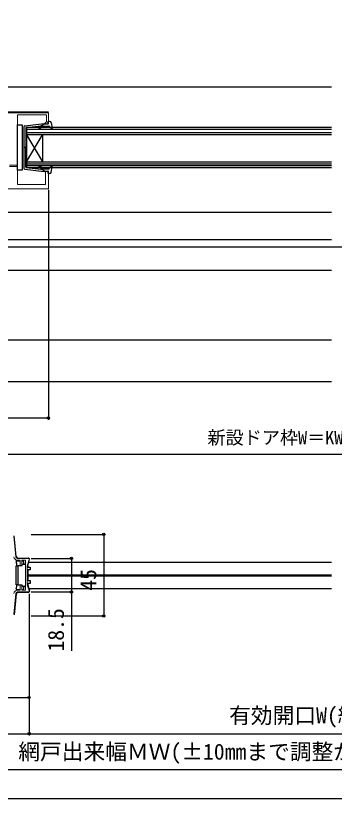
# Model space of a CAD drawing. Units: millimetres, scale not verified. Extents: x -525 to 525, y -803 to 799.
# Drawn here: x -187.3 to -11.5, y -802.8 to -370.8 of the extents above; entities that cross this region are included whole.
import ezdxf
from ezdxf.enums import TextEntityAlignment as Align

# ---------------------------------------------------------------- set-up
doc = ezdxf.new("R2010")
doc.units = ezdxf.units.MM
doc.header["$LTSCALE"] = 4
doc.layers.add('0-2_YKK_11', color=7, linetype='Continuous', lineweight=18)
for name, color, linetype in [('0-4_YKK_12', 2, 'Continuous'), ('0-5_YKK_13', 4, 'Continuous'), ('0-6_YKK_D', 6, 'Continuous'), ('0-7_YKK_ZWAK', 7, 'Continuous')]:
    doc.layers.add(name, color=color, linetype=linetype)
doc.styles.add('ＭＳ ゴシック', font='')
doc.styles.get('ＭＳ ゴシック').set_extended_font_data('MS Gothic')

msp = doc.modelspace()

# ---------------------------------------------------------------- linework, layer by layer
at = {"layer": '0-2_YKK_11'}
for p, q in [((-188.269, -658.055), (-187.27, -669.479)), ((-187.27, -689.805), (-188.269, -701.229))]:
    msp.add_line(p, q, dxfattribs=at)
for points in [[(-241.894, -424.344), (-169.294, -424.344), (-169.294, -430.544), (-170.794, -430.544), (-170.794, -429.844), (-170.494, -429.544), (-170.294, -429.344), (-170.294, -425.544), (-186.294, -425.544), (-186.294, -453.344), (-190.694, -453.344)], [(-241.094, -466.344), (-169.294, -466.344), (-169.294, -456.544), (-170.794, -456.544), (-170.794, -464.044), (-186.294, -464.044), (-186.294, -454.144), (-190.694, -454.144)], [(-186.274, -670.392), (-179.724, -670.392), (-180.89, -674.392), (-180.89, -684.892), (-179.724, -688.892), (-186.274, -688.892)], [(-186.274, -671.392), (-184.89, -671.392), (-184.89, -674.192), (-183.89, -674.192), (-183.89, -671.392), (-181.89, -671.392), (-181.89, -687.892), (-183.89, -687.892), (-183.89, -685.092), (-184.89, -685.092), (-184.89, -687.892), (-186.274, -687.892)]]:
    msp.add_lwpolyline(points, dxfattribs=at)
for centre, radius, start, end in [((-186.274, -669.392), 2, 185, 270.00001), ((-186.274, -669.392), 1, 185.00001, 270.00002), ((-186.274, -689.892), 2, 89.99998, 174.99999), ((-186.274, -689.892), 1, 90.00001, 175.00002)]:
    msp.add_arc(centre, radius, start, end, dxfattribs=at)
at = {"layer": '0-4_YKK_12'}
for p, q in [((-12.96, -410.344), (-245.21, -410.344)), ((-255.894, -423.844), (-169.293, -423.844)), ((-181.294, -432.544), (-181.294, -436.544)), ((-12.96, -432.544), (-181.294, -432.544)), ((-12.96, -433.544), (-181.294, -433.544)), ((-12.96, -435.544), (-181.294, -435.544)), ((-181.294, -436.544), (-181.294, -451.544)), ((-181.294, -436.544), (-172.494, -451.544)), ((-181.294, -451.544), (-172.494, -436.544)), ((-12.96, -436.544), (-181.294, -436.544)), ((-172.494, -436.544), (-172.494, -451.544)), ((-181.294, -451.544), (-181.294, -454.544)), ((-181.294, -451.544), (-12.96, -451.544)), ((-181.294, -452.544), (-12.96, -452.544)), ((-181.294, -453.544), (-12.96, -453.544)), ((-181.294, -454.544), (-12.96, -454.544)), ((-240.395, -479.344), (-12.96, -479.344)), ((-260.894, -494.344), (-12.96, -494.344)), ((428.843, -498.644), (-395.991, -498.644)), ((-261.594, -511.344), (-12.96, -511.344)), ((-12.96, -549.844), (-276.094, -549.844)), ((-12.96, -572.844), (-285.894, -572.844)), ((-180.139, -672.392), (-12.96, -672.392)), ((-180.69, -679.342), (-12.96, -679.342)), ((-180.69, -679.642), (-12.96, -679.642)), ((-180.69, -679.942), (-12.96, -679.942)), ((-179.884, -686.892), (-12.96, -686.892))]:
    msp.add_line(p, q, dxfattribs=at)
at = {"layer": '0-5_YKK_13'}
for p, q in [((-182.351, -431.593), (-171.611, -430.346)), ((-181.528, -432.513), (-173.294, -431.557)), ((-173.28, -431.903), (-173.602, -432.287)), ((-171.294, -430.544), (-173.294, -431.557)), ((-172.027, -431.744), (-169.026, -431.744)), ((-171.294, -430.544), (-169.594, -430.544)), ((-169.305, -430.163), (-169.483, -429.524)), ((-168.625, -429.144), (-169.194, -429.144)), ((-168.804, -431.842), (-167.615, -433.146)), ((-167.642, -429.961), (-167.099, -432.889)), ((-182.794, -432.089), (-182.794, -454.999)), ((-181.794, -432.811), (-181.794, -443.544)), ((-173.219, -432.608), (-172.793, -432.101)), ((-181.214, -443.544), (-182.845, -443.544)), ((-181.794, -454.277), (-181.794, -443.544)), ((-182.351, -455.495), (-171.611, -456.742)), ((-181.528, -454.575), (-173.294, -455.53)), ((-173.28, -455.184), (-173.602, -454.801)), ((-171.294, -456.544), (-173.294, -455.53)), ((-173.219, -454.48), (-172.793, -454.987)), ((-172.027, -455.344), (-169.026, -455.344)), ((-171.294, -456.544), (-169.594, -456.544)), ((-169.305, -456.924), (-169.483, -457.563)), ((-168.804, -455.246), (-167.615, -453.942)), ((-167.642, -457.126), (-167.099, -454.199)), ((-168.625, -457.944), (-169.194, -457.944)), ((-187.07, -669.279), (-188.069, -657.855)), ((-186.602, -671.692), (-184.89, -671.692)), ((-186.074, -670.192), (-180.19, -670.192)), ((-183.89, -671.692), (-183.39, -671.692)), ((-183.19, -673.492), (-182.39, -673.492)), ((-182.89, -673.492), (-182.89, -672.192)), ((-180.69, -674.392), (-179.708, -670.825)), ((-187.09, -674.392), (-185.89, -674.392)), ((-183.69, -674.192), (-183.69, -673.992)), ((-180.89, -675.142), (-179.39, -675.142)), ((-180.69, -674.392), (-180.69, -675.142)), ((-180.69, -676.642), (-180.69, -682.642)), ((-185.89, -685.092), (-185.89, -679.642)), ((-182.39, -685.792), (-183.19, -685.792)), ((-182.89, -687.092), (-182.89, -685.792)), ((-180.89, -682.642), (-179.39, -682.642)), ((-180.69, -684.142), (-180.69, -684.892)), ((-180.69, -684.892), (-179.708, -688.459)), ((-187.07, -690.005), (-188.069, -701.429)), ((-186.602, -687.592), (-184.89, -687.592)), ((-186.074, -689.092), (-180.19, -689.092)), ((-183.89, -687.592), (-183.39, -687.592))]:
    msp.add_line(p, q, dxfattribs=at)
msp.add_lwpolyline([(-186.294, -431.044), (-183.794, -431.044), (-183.794, -456.044), (-186.294, -456.044)], close=True, dxfattribs=at)
for points in [[(-185.89, -684.892), (-187.09, -684.892), (-187.09, -674.392)], [(-185.89, -679.642), (-185.89, -674.192), (-183.69, -674.192)], [(-179.39, -675.142), (-179.39, -676.642), (-180.89, -676.642)], [(-183.69, -685.292), (-183.69, -685.092), (-185.89, -685.092)], [(-179.39, -682.642), (-179.39, -684.142), (-180.89, -684.142)]]:
    msp.add_lwpolyline(points, dxfattribs=at)
for centre, radius, start, end in [((-182.294, -432.089), 0.5, 96.62089, 180), ((-173.433, -431.775), 0.2, 319.99999, 96.62089), ((-172.027, -432.744), 1, 90, 139.99999), ((-171.576, -430.644), 0.3, 19.47122, 96.62089), ((-169.594, -430.244), 0.3, 270, 15.56536), ((-169.194, -429.444), 0.3, 90, 195.56536), ((-169.026, -432.044), 0.3, 42.35531, 90), ((-168.625, -430.144), 1, 10.51214, 90), ((-181.494, -432.811), 0.3, 96.62089, 180), ((-174.368, -432.894), 0.25, 90, 270), ((-174.368, -431.644), 1, 270, 319.99999), ((-174.368, -431.644), 1.5, 270, 319.99999), ((-167.394, -432.944), 0.3, 222.35531, 10.51214), ((-182.294, -454.999), 0.5, 180, 263.37911), ((-181.494, -454.277), 0.3, 180, 263.37911), ((-174.368, -454.194), 0.25, 90, 270), ((-174.368, -455.444), 1.5, 40.00001, 90), ((-174.368, -455.444), 1, 40.00001, 90), ((-173.433, -455.313), 0.2, 263.37911, 40.00001), ((-172.027, -454.344), 1, 220.00001, 270), ((-171.576, -456.444), 0.3, 263.37911, 340.52878), ((-169.594, -456.844), 0.3, 344.43464, 90), ((-169.194, -457.644), 0.3, 164.43464, 270), ((-169.026, -455.044), 0.3, 270, 317.64469), ((-168.625, -456.944), 1, 270, 349.48786), ((-167.394, -454.144), 0.3, 349.48786, 137.64469), ((-186.074, -669.192), 1, 185, 270), ((-186.602, -672.192), 0.5, 90, 198.48288), ((-208.89, -679.642), 23, 13.1947, 18.48288), ((-183.19, -673.992), 0.5, 90, 180), ((-183.39, -672.192), 0.5, 0, 90), ((-182.39, -673.992), 0.5, 0, 90), ((-180.19, -670.692), 0.5, 344.6079, 90), ((-208.89, -679.642), 23, 341.51712, 346.8053), ((-183.19, -685.292), 0.5, 180, 270), ((-182.39, -685.292), 0.5, 270, 360), ((-186.602, -687.092), 0.5, 161.51712, 270), ((-186.074, -690.092), 1, 90, 175), ((-183.39, -687.092), 0.5, 270, 0), ((-180.19, -688.592), 0.5, 270, 15.3921)]:
    msp.add_arc(centre, radius, start, end, dxfattribs=at)
at = {"layer": '0-6_YKK_D'}
for p, q in [((-169.294, -466.844), (-169.294, -593.844)), ((-239.895, -592.844), (-169.294, -592.844)), ((-274.393, -612.844), (252.606, -612.844)), ((-178.69, -657.142), (-137.69, -657.142)), ((-138.69, -657.142), (-138.69, -702.142)), ((-178.69, -670.392), (-155.559, -670.392)), ((-179.792, -689.895), (-179.792, -768.142)), ((-178.69, -688.892), (-155.559, -688.892)), ((-178.69, -702.142), (-137.69, -702.142)), ((-179.891, -716.842), (-179.891, -748.142)), ((-179.891, -716.842), (-179.891, -768.142)), ((-236.39, -747.142), (-179.891, -747.142)), ((-289.89, -767.142), (-179.891, -767.142)), ((-179.792, -767.142), (256.106, -767.142)), ((268.106, -787.142), (-289.89, -787.142))]:
    msp.add_line(p, q, dxfattribs=at)
msp.add_lwpolyline([(-156.559, -670.392), (-156.559, -688.892), (-156.559, -721.442)], dxfattribs=at)
for centre in [(-169.294, -592.844), (-138.69, -657.142), (-156.559, -670.392), (-156.559, -688.892), (-138.69, -702.142), (-179.891, -747.142), (-179.891, -767.142), (-179.792, -767.142)]:
    msp.add_circle(centre, 0.637, dxfattribs=at)
at = {"layer": '0-7_YKK_ZWAK'}
msp.add_lwpolyline([(-525, -802.8), (525, -802.8), (525, 727.2)], dxfattribs=at)

# ---------------------------------------------------------------- texts
at = {"layer": '0-6_YKK_D', "style": 'ＭＳ ゴシック'}
for s, height, p in [('新設ドア枠W＝KW－10', 7.331, (-81.49, -609.537)), ('有効開口W(網戸部)=MW-122', 8.798, (-69.536, -764.074)), ('網戸出来幅ＭＷ(±10mmまで調整ができます。)', 8.798, (-185.915, -784.074))]:
    msp.add_text(s, height=height, dxfattribs=at).set_placement(p, align=Align.BOTTOM_LEFT)
for s, p in [('45', (-140.19, -688.233)), ('18.5', (-158.059, -721.783))]:
    msp.add_text(s, height=8.798, rotation=90, dxfattribs=at).set_placement(p, align=Align.BOTTOM_LEFT)

doc.saveas('drawing.dxf')
